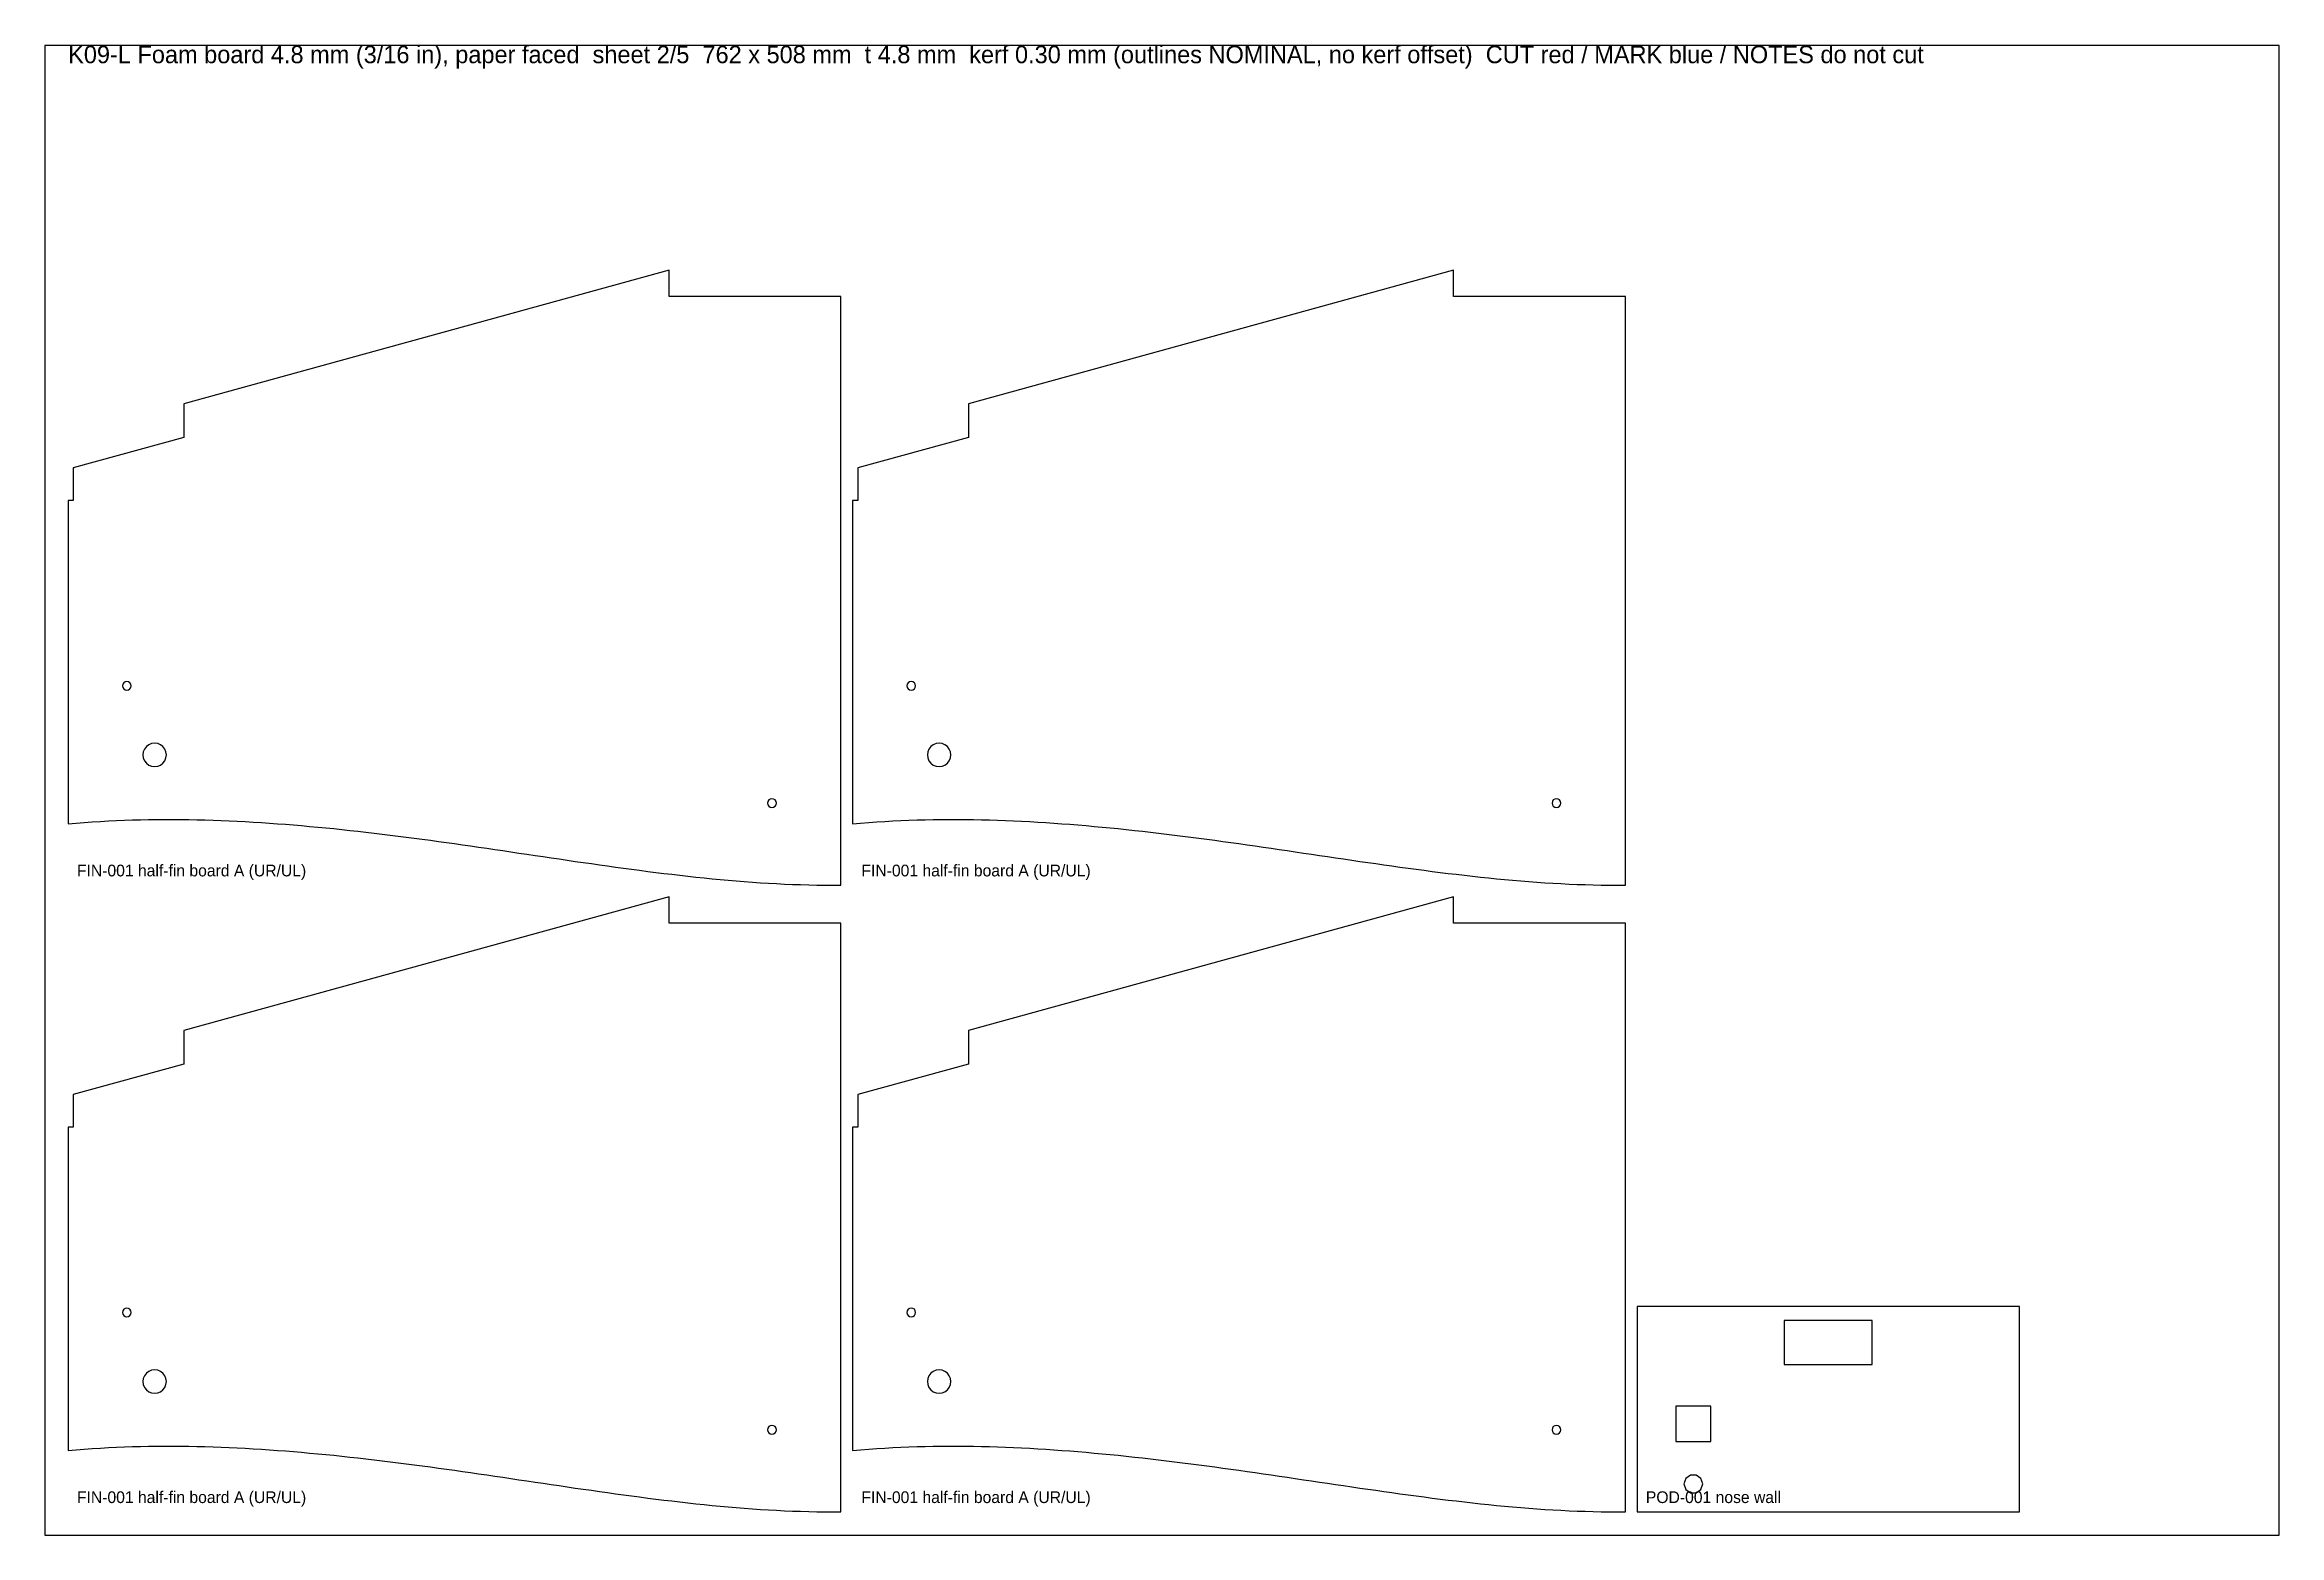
# Model space of a CAD drawing. Header units: millimetres. Extents: x 0 to 762, y 0 to 508.
import ezdxf

# ---------------------------------------------------------------- set-up
doc = ezdxf.new("R2010")
doc.units = ezdxf.units.MM
for name, color, linetype in [('CUT', 1, 'CONTINUOUS'), ('MARK', 5, 'CONTINUOUS'), ('NOTES', 7, 'CONTINUOUS')]:
    doc.layers.add(name, color=color, linetype=linetype)

msp = doc.modelspace()

# ---------------------------------------------------------------- linework, layer by layer
at = {"layer": 'CUT'}
for points in [[(8, 242.5942), (10.7448, 242.8632), (13.4896, 243.1321), (16.2344, 243.301), (18.9792, 243.4582), (21.724, 243.6155), (24.4688, 243.7727), (27.2135, 243.8969), (29.9583, 243.956), (32.7031, 244.0152), (35.4479, 244.0743), (38.1927, 244.1335), (40.9375, 244.1505), (43.6823, 244.1194), (46.4271, 244.0882), (49.1719, 244.0571), (51.9167, 244.026), (54.6615, 243.9681), (57.4063, 243.8549), (60.151, 243.7417), (62.8958, 243.6286), (65.6406, 243.5154), (68.3854, 243.4022), (71.1302, 243.2175), (73.875, 243.0293), (76.6198, 242.8411), (79.3646, 242.653), (82.1094, 242.4648), (84.8542, 242.251), (87.599, 241.9976), (90.3438, 241.7441), (93.0885, 241.4906), (95.8333, 241.2371), (98.5781, 240.9836), (101.3229, 240.6922), (104.0677, 240.3823), (106.8125, 240.0725), (109.5573, 239.7626), (112.3021, 239.4527), (115.0469, 239.1429), (117.7917, 238.7953), (120.5365, 238.4408), (123.2812, 238.0864), (126.026, 237.7319), (128.7708, 237.3775), (131.5156, 237.023), (134.2604, 236.637), (137.0052, 236.2496), (139.75, 235.8622), (142.4948, 235.4748), (145.2396, 235.0874), (147.9844, 234.6989), (150.7292, 234.2928), (153.474, 233.8867), (156.2188, 233.4806), (158.9635, 233.0745), (161.7083, 232.6685), (164.4531, 232.2621), (167.1979, 231.8545), (169.9427, 231.447), (172.6875, 231.0394), (175.4323, 230.6319), (178.1771, 230.2244), (180.9219, 229.8242), (183.6667, 229.4328), (186.4115, 229.0414), (189.1562, 228.6501), (191.901, 228.2587), (194.6458, 227.8673), (197.3906, 227.4999), (200.1354, 227.1353), (202.8802, 226.7707), (205.625, 226.4061), (208.3698, 226.0456), (211.1146, 225.7168), (213.8594, 225.4025), (216.6042, 225.0882), (219.349, 224.7739), (222.0937, 224.4596), (224.8385, 224.1802), (227.5833, 223.9163), (230.3281, 223.6525), (233.0729, 223.3887), (235.8177, 223.1388), (238.5625, 222.9402), (241.3073, 222.7415), (244.0521, 222.5429), (246.7969, 222.3633), (249.5417, 222.2325), (252.2865, 222.1018), (255.0313, 221.9711), (257.776, 221.8944), (260.5208, 221.8186), (263.2656, 221.7578), (266.0104, 221.7211), (268.7552, 221.7009), (271.5, 221.7), (271.5, 422.4), (212.9, 422.4), (212.9, 431.4), (47.5, 385.7919), (47.5, 374.4187), (9.75, 364.0093), (9.75, 352.9), (8, 352.9)], [(275.5, 242.5942), (278.2448, 242.8632), (280.9896, 243.1321), (283.7344, 243.301), (286.4792, 243.4582), (289.224, 243.6155), (291.9688, 243.7727), (294.7135, 243.8969), (297.4583, 243.956), (300.2031, 244.0152), (302.9479, 244.0743), (305.6927, 244.1335), (308.4375, 244.1505), (311.1823, 244.1194), (313.9271, 244.0882), (316.6719, 244.0571), (319.4167, 244.026), (322.1615, 243.9681), (324.9062, 243.8549), (327.651, 243.7417), (330.3958, 243.6286), (333.1406, 243.5154), (335.8854, 243.4022), (338.6302, 243.2175), (341.375, 243.0293), (344.1198, 242.8411), (346.8646, 242.653), (349.6094, 242.4648), (352.3542, 242.251), (355.099, 241.9976), (357.8438, 241.7441), (360.5885, 241.4906), (363.3333, 241.2371), (366.0781, 240.9836), (368.8229, 240.6922), (371.5677, 240.3823), (374.3125, 240.0725), (377.0573, 239.7626), (379.8021, 239.4527), (382.5469, 239.1429), (385.2917, 238.7953), (388.0365, 238.4408), (390.7812, 238.0864), (393.526, 237.7319), (396.2708, 237.3775), (399.0156, 237.023), (401.7604, 236.637), (404.5052, 236.2496), (407.25, 235.8622), (409.9948, 235.4748), (412.7396, 235.0874), (415.4844, 234.6989), (418.2292, 234.2928), (420.974, 233.8867), (423.7188, 233.4806), (426.4635, 233.0745), (429.2083, 232.6685), (431.9531, 232.2621), (434.6979, 231.8545), (437.4427, 231.447), (440.1875, 231.0394), (442.9323, 230.6319), (445.6771, 230.2244), (448.4219, 229.8242), (451.1667, 229.4328), (453.9115, 229.0414), (456.6562, 228.6501), (459.401, 228.2587), (462.1458, 227.8673), (464.8906, 227.4999), (467.6354, 227.1353), (470.3802, 226.7707), (473.125, 226.4061), (475.8698, 226.0456), (478.6146, 225.7168), (481.3594, 225.4025), (484.1042, 225.0882), (486.849, 224.7739), (489.5937, 224.4596), (492.3385, 224.1802), (495.0833, 223.9163), (497.8281, 223.6525), (500.5729, 223.3887), (503.3177, 223.1388), (506.0625, 222.9402), (508.8073, 222.7415), (511.5521, 222.5429), (514.2969, 222.3633), (517.0417, 222.2325), (519.7865, 222.1018), (522.5312, 221.9711), (525.276, 221.8944), (528.0208, 221.8186), (530.7656, 221.7578), (533.5104, 221.7211), (536.2552, 221.7009), (539, 221.7), (539, 422.4), (480.4, 422.4), (480.4, 431.4), (315, 385.7919), (315, 374.4187), (277.25, 364.0093), (277.25, 352.9), (275.5, 352.9)], [(41.5, 266.1185), (41.3637, 267.1538), (40.9641, 268.1185), (40.3284, 268.947), (39.5, 269.5826), (38.5353, 269.9822), (37.5, 270.1185), (36.4647, 269.9822), (35.5, 269.5826), (34.6716, 268.947), (34.0359, 268.1185), (33.6363, 267.1538), (33.5, 266.1185), (33.6363, 265.0833), (34.0359, 264.1185), (34.6716, 263.2901), (35.5, 262.6544), (36.4647, 262.2548), (37.5, 262.1185), (38.5353, 262.2548), (39.5, 262.6544), (40.3284, 263.2901), (40.9641, 264.1185), (41.3637, 265.0833)], [(309, 266.1185), (308.8637, 267.1538), (308.4641, 268.1185), (307.8284, 268.947), (307, 269.5826), (306.0353, 269.9822), (305, 270.1185), (303.9647, 269.9822), (303, 269.5826), (302.1716, 268.947), (301.5359, 268.1185), (301.1363, 267.1538), (301, 266.1185), (301.1363, 265.0833), (301.5359, 264.1185), (302.1716, 263.2901), (303, 262.6544), (303.9647, 262.2548), (305, 262.1185), (306.0353, 262.2548), (307, 262.6544), (307.8284, 263.2901), (308.4641, 264.1185), (308.8637, 265.0833)], [(8, 28.8942), (10.7448, 29.1632), (13.4896, 29.4321), (16.2344, 29.601), (18.9792, 29.7582), (21.724, 29.9155), (24.4688, 30.0727), (27.2135, 30.1969), (29.9583, 30.256), (32.7031, 30.3152), (35.4479, 30.3743), (38.1927, 30.4335), (40.9375, 30.4505), (43.6823, 30.4194), (46.4271, 30.3882), (49.1719, 30.3571), (51.9167, 30.326), (54.6615, 30.2681), (57.4063, 30.1549), (60.151, 30.0417), (62.8958, 29.9286), (65.6406, 29.8154), (68.3854, 29.7022), (71.1302, 29.5175), (73.875, 29.3293), (76.6198, 29.1411), (79.3646, 28.953), (82.1094, 28.7648), (84.8542, 28.551), (87.599, 28.2976), (90.3438, 28.0441), (93.0885, 27.7906), (95.8333, 27.5371), (98.5781, 27.2836), (101.3229, 26.9922), (104.0677, 26.6823), (106.8125, 26.3725), (109.5573, 26.0626), (112.3021, 25.7527), (115.0469, 25.4429), (117.7917, 25.0953), (120.5365, 24.7408), (123.2812, 24.3864), (126.026, 24.0319), (128.7708, 23.6775), (131.5156, 23.323), (134.2604, 22.937), (137.0052, 22.5496), (139.75, 22.1622), (142.4948, 21.7748), (145.2396, 21.3874), (147.9844, 20.9989), (150.7292, 20.5928), (153.474, 20.1867), (156.2188, 19.7806), (158.9635, 19.3745), (161.7083, 18.9685), (164.4531, 18.5621), (167.1979, 18.1545), (169.9427, 17.747), (172.6875, 17.3394), (175.4323, 16.9319), (178.1771, 16.5244), (180.9219, 16.1242), (183.6667, 15.7328), (186.4115, 15.3414), (189.1562, 14.9501), (191.901, 14.5587), (194.6458, 14.1673), (197.3906, 13.7999), (200.1354, 13.4353), (202.8802, 13.0707), (205.625, 12.7061), (208.3698, 12.3456), (211.1146, 12.0168), (213.8594, 11.7025), (216.6042, 11.3882), (219.349, 11.0739), (222.0937, 10.7596), (224.8385, 10.4802), (227.5833, 10.2163), (230.3281, 9.9525), (233.0729, 9.6887), (235.8177, 9.4388), (238.5625, 9.2402), (241.3073, 9.0415), (244.0521, 8.8429), (246.7969, 8.6633), (249.5417, 8.5325), (252.2865, 8.4018), (255.0313, 8.2711), (257.776, 8.1944), (260.5208, 8.1186), (263.2656, 8.0578), (266.0104, 8.0211), (268.7552, 8.0009), (271.5, 8), (271.5, 208.7), (212.9, 208.7), (212.9, 217.7), (47.5, 172.0919), (47.5, 160.7187), (9.75, 150.3093), (9.75, 139.2), (8, 139.2)], [(275.5, 28.8942), (278.2448, 29.1632), (280.9896, 29.4321), (283.7344, 29.601), (286.4792, 29.7582), (289.224, 29.9155), (291.9688, 30.0727), (294.7135, 30.1969), (297.4583, 30.256), (300.2031, 30.3152), (302.9479, 30.3743), (305.6927, 30.4335), (308.4375, 30.4505), (311.1823, 30.4194), (313.9271, 30.3882), (316.6719, 30.3571), (319.4167, 30.326), (322.1615, 30.2681), (324.9062, 30.1549), (327.651, 30.0417), (330.3958, 29.9286), (333.1406, 29.8154), (335.8854, 29.7022), (338.6302, 29.5175), (341.375, 29.3293), (344.1198, 29.1411), (346.8646, 28.953), (349.6094, 28.7648), (352.3542, 28.551), (355.099, 28.2976), (357.8438, 28.0441), (360.5885, 27.7906), (363.3333, 27.5371), (366.0781, 27.2836), (368.8229, 26.9922), (371.5677, 26.6823), (374.3125, 26.3725), (377.0573, 26.0626), (379.8021, 25.7527), (382.5469, 25.4429), (385.2917, 25.0953), (388.0365, 24.7408), (390.7812, 24.3864), (393.526, 24.0319), (396.2708, 23.6775), (399.0156, 23.323), (401.7604, 22.937), (404.5052, 22.5496), (407.25, 22.1622), (409.9948, 21.7748), (412.7396, 21.3874), (415.4844, 20.9989), (418.2292, 20.5928), (420.974, 20.1867), (423.7188, 19.7806), (426.4635, 19.3745), (429.2083, 18.9685), (431.9531, 18.5621), (434.6979, 18.1545), (437.4427, 17.747), (440.1875, 17.3394), (442.9323, 16.9319), (445.6771, 16.5244), (448.4219, 16.1242), (451.1667, 15.7328), (453.9115, 15.3414), (456.6562, 14.9501), (459.401, 14.5587), (462.1458, 14.1673), (464.8906, 13.7999), (467.6354, 13.4353), (470.3802, 13.0707), (473.125, 12.7061), (475.8698, 12.3456), (478.6146, 12.0168), (481.3594, 11.7025), (484.1042, 11.3882), (486.849, 11.0739), (489.5937, 10.7596), (492.3385, 10.4802), (495.0833, 10.2163), (497.8281, 9.9525), (500.5729, 9.6887), (503.3177, 9.4388), (506.0625, 9.2402), (508.8073, 9.0415), (511.5521, 8.8429), (514.2969, 8.6633), (517.0417, 8.5325), (519.7865, 8.4018), (522.5312, 8.2711), (525.276, 8.1944), (528.0208, 8.1186), (530.7656, 8.0578), (533.5104, 8.0211), (536.2552, 8.0009), (539, 8), (539, 208.7), (480.4, 208.7), (480.4, 217.7), (315, 172.0919), (315, 160.7187), (277.25, 150.3093), (277.25, 139.2), (275.5, 139.2)], [(543, 8), (673.4, 8), (673.4, 78), (543, 78)], [(593.2, 58.2), (623.2, 58.2), (623.2, 73.2), (593.2, 73.2)], [(41.5, 52.4185), (41.3637, 53.4538), (40.9641, 54.4185), (40.3284, 55.247), (39.5, 55.8826), (38.5353, 56.2822), (37.5, 56.4185), (36.4647, 56.2822), (35.5, 55.8826), (34.6716, 55.247), (34.0359, 54.4185), (33.6363, 53.4538), (33.5, 52.4185), (33.6363, 51.3833), (34.0359, 50.4185), (34.6716, 49.5901), (35.5, 48.9544), (36.4647, 48.5548), (37.5, 48.4185), (38.5353, 48.5548), (39.5, 48.9544), (40.3284, 49.5901), (40.9641, 50.4185), (41.3637, 51.3833)], [(309, 52.4185), (308.8637, 53.4538), (308.4641, 54.4185), (307.8284, 55.247), (307, 55.8826), (306.0353, 56.2822), (305, 56.4185), (303.9647, 56.2822), (303, 55.8826), (302.1716, 55.247), (301.5359, 54.4185), (301.1363, 53.4538), (301, 52.4185), (301.1363, 51.3833), (301.5359, 50.4185), (302.1716, 49.5901), (303, 48.9544), (303.9647, 48.5548), (305, 48.4185), (306.0353, 48.5548), (307, 48.9544), (307.8284, 49.5901), (308.4641, 50.4185), (308.8637, 51.3833)], [(556.2, 32), (568.2, 32), (568.2, 44), (556.2, 44)], [(565.4, 17.5), (564.7889, 19.3809), (563.1889, 20.5434), (561.2111, 20.5434), (559.6111, 19.3809), (559, 17.5), (559.6111, 15.6191), (561.2111, 14.4566), (563.1889, 14.4566), (564.7889, 15.6191)]]:
    msp.add_lwpolyline(points, close=True, dxfattribs=at)
at = {"layer": 'MARK'}
for points in [[(29.5, 289.7), (29.3858, 290.274), (29.0607, 290.7607), (28.574, 291.0858), (28, 291.2), (27.426, 291.0858), (26.9393, 290.7607), (26.6142, 290.274), (26.5, 289.7), (26.6142, 289.126), (26.9393, 288.6393), (27.426, 288.3142), (28, 288.2), (28.574, 288.3142), (29.0607, 288.6393), (29.3858, 289.126)], [(297, 289.7), (296.8858, 290.274), (296.5607, 290.7607), (296.074, 291.0858), (295.5, 291.2), (294.926, 291.0858), (294.4393, 290.7607), (294.1142, 290.274), (294, 289.7), (294.1142, 289.126), (294.4393, 288.6393), (294.926, 288.3142), (295.5, 288.2), (296.074, 288.3142), (296.5607, 288.6393), (296.8858, 289.126)], [(249.5, 249.7), (249.3858, 250.274), (249.0607, 250.7607), (248.574, 251.0858), (248, 251.2), (247.426, 251.0858), (246.9393, 250.7607), (246.6142, 250.274), (246.5, 249.7), (246.6142, 249.126), (246.9393, 248.6393), (247.426, 248.3142), (248, 248.2), (248.574, 248.3142), (249.0607, 248.6393), (249.3858, 249.126)], [(517, 249.7), (516.8858, 250.274), (516.5607, 250.7607), (516.074, 251.0858), (515.5, 251.2), (514.926, 251.0858), (514.4393, 250.7607), (514.1142, 250.274), (514, 249.7), (514.1142, 249.126), (514.4393, 248.6393), (514.926, 248.3142), (515.5, 248.2), (516.074, 248.3142), (516.5607, 248.6393), (516.8858, 249.126)], [(29.5, 76), (29.3858, 76.574), (29.0607, 77.0607), (28.574, 77.3858), (28, 77.5), (27.426, 77.3858), (26.9393, 77.0607), (26.6142, 76.574), (26.5, 76), (26.6142, 75.426), (26.9393, 74.9393), (27.426, 74.6142), (28, 74.5), (28.574, 74.6142), (29.0607, 74.9393), (29.3858, 75.426)], [(297, 76), (296.8858, 76.574), (296.5607, 77.0607), (296.074, 77.3858), (295.5, 77.5), (294.926, 77.3858), (294.4393, 77.0607), (294.1142, 76.574), (294, 76), (294.1142, 75.426), (294.4393, 74.9393), (294.926, 74.6142), (295.5, 74.5), (296.074, 74.6142), (296.5607, 74.9393), (296.8858, 75.426)], [(249.5, 36), (249.3858, 36.574), (249.0607, 37.0607), (248.574, 37.3858), (248, 37.5), (247.426, 37.3858), (246.9393, 37.0607), (246.6142, 36.574), (246.5, 36), (246.6142, 35.426), (246.9393, 34.9393), (247.426, 34.6142), (248, 34.5), (248.574, 34.6142), (249.0607, 34.9393), (249.3858, 35.426)], [(517, 36), (516.8858, 36.574), (516.5607, 37.0607), (516.074, 37.3858), (515.5, 37.5), (514.926, 37.3858), (514.4393, 37.0607), (514.1142, 36.574), (514, 36), (514.1142, 35.426), (514.4393, 34.9393), (514.926, 34.6142), (515.5, 34.5), (516.074, 34.6142), (516.5607, 34.9393), (516.8858, 35.426)]]:
    msp.add_lwpolyline(points, close=True, dxfattribs=at)
at = {"layer": 'NOTES'}
msp.add_lwpolyline([(0, 0), (762, 0), (762, 508), (0, 508)], close=True, dxfattribs=at)

# ---------------------------------------------------------------- texts
for s, height, p in [('K09-L Foam board 4.8 mm (3/16 in), paper faced  sheet 2/5  762 x 508 mm  t 4.8 mm  kerf 0.30 mm (outlines NOMINAL, no kerf offset)  CUT red / MARK blue / NOTES do not cut', 6, (8, 502)), ('FIN-001 half-fin board A (UR/UL)', 4, (11, 224.7)), ('FIN-001 half-fin board A (UR/UL)', 4, (278.5, 224.7)), ('FIN-001 half-fin board A (UR/UL)', 4, (11, 11)), ('FIN-001 half-fin board A (UR/UL)', 4, (278.5, 11)), ('POD-001 nose wall', 4, (546, 11))]:
    msp.add_text(s, height=height, dxfattribs=at).set_placement(p)

doc.saveas('drawing.dxf')
